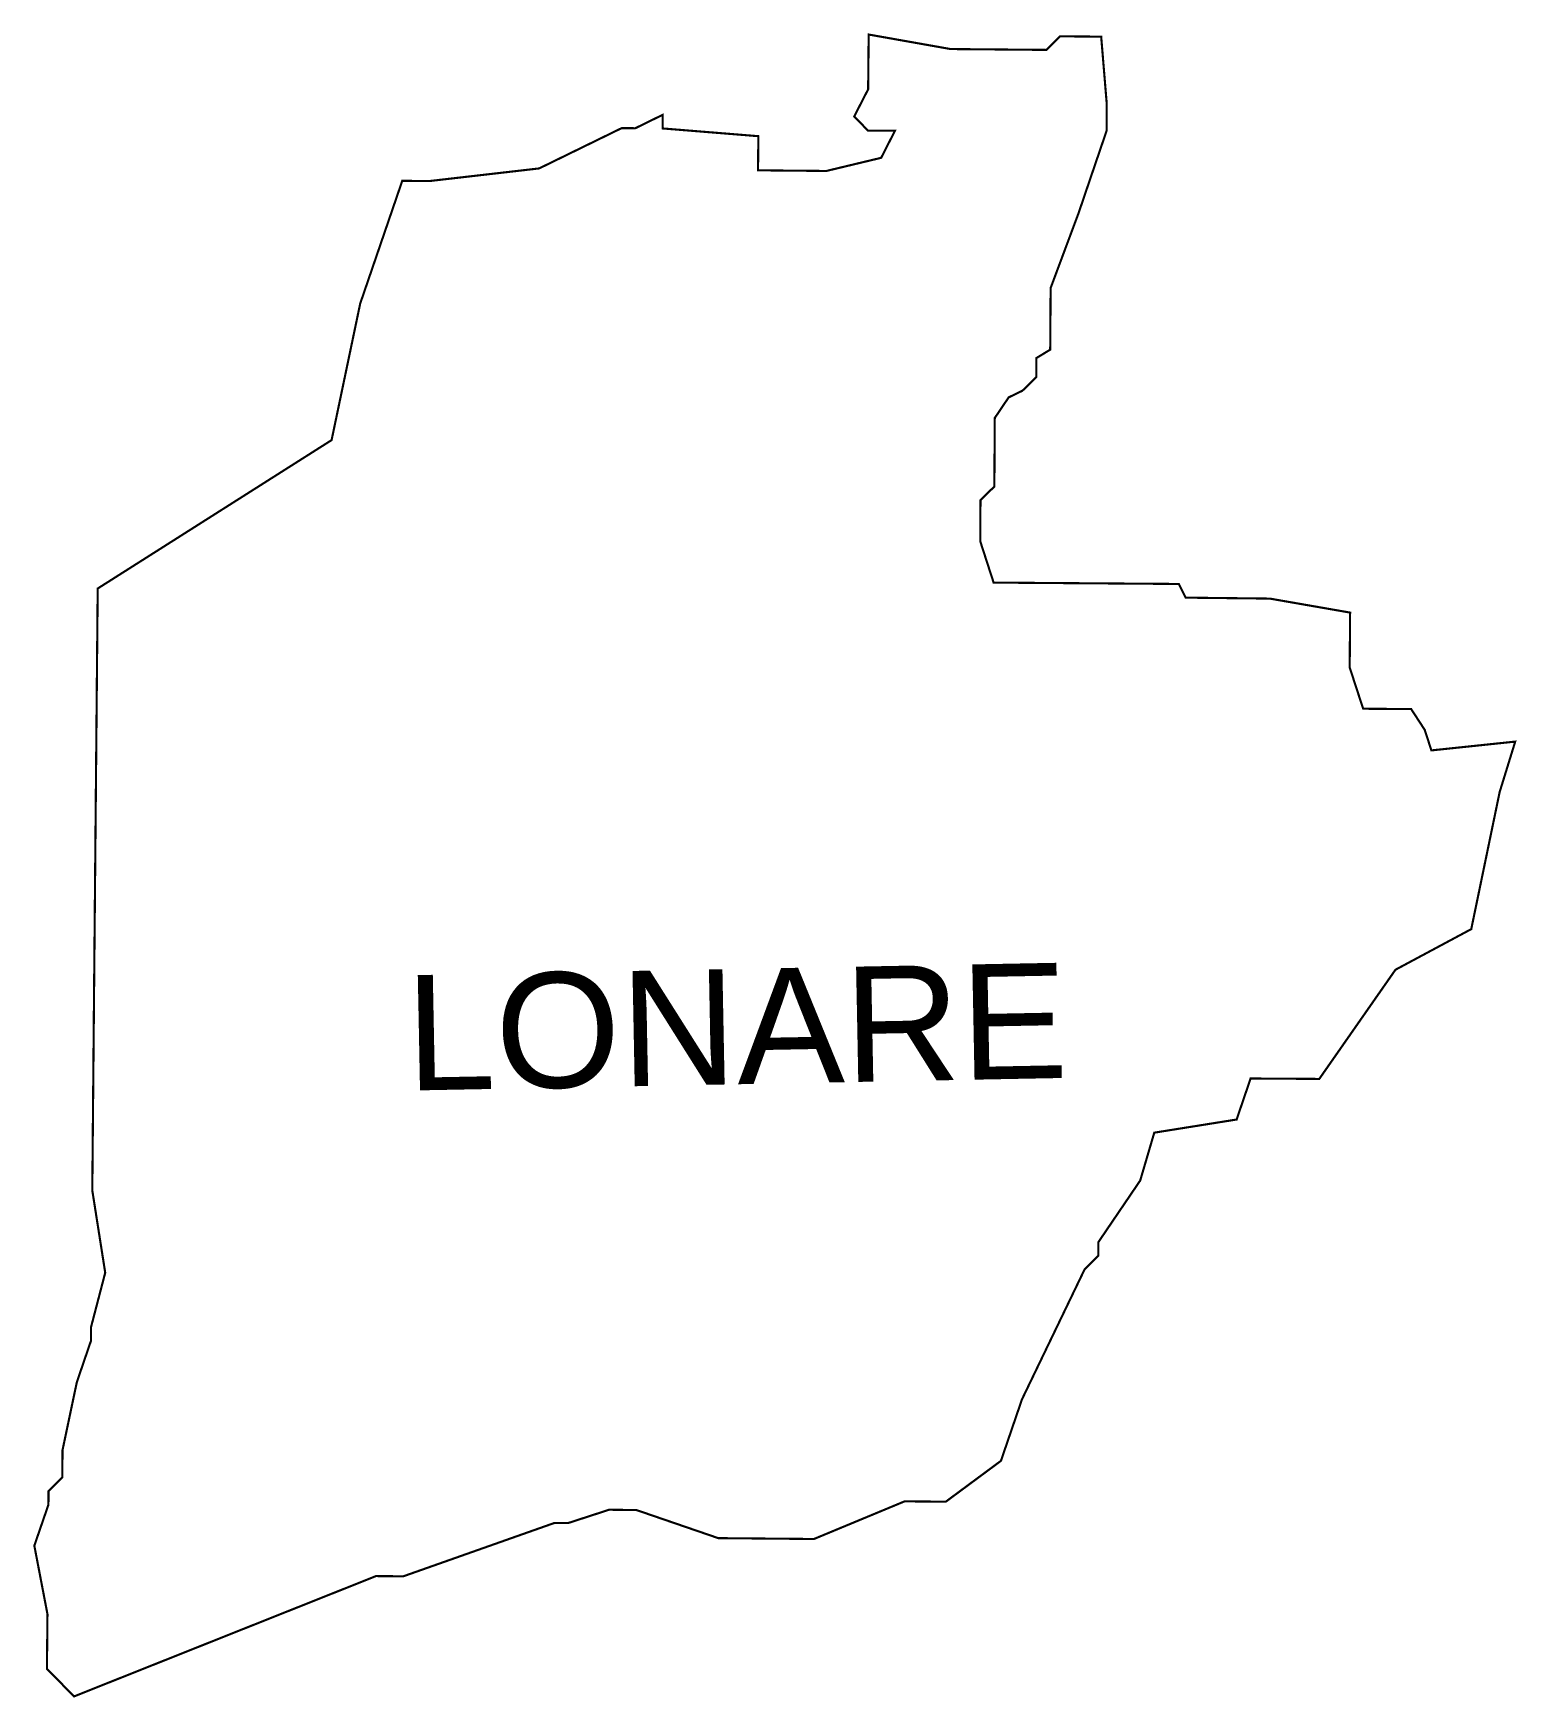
# Model space of a CAD drawing. Header units: metres. Extents: x 274205 to 276641, y 2064476 to 2067504.
# Drawn here: x 275241 to 276641, y 2065933 to 2067504 of the extents above; entities that cross this region are included whole.
import ezdxf

# ---------------------------------------------------------------- set-up
doc = ezdxf.new("R2010")
doc.units = ezdxf.units.M
doc.header["$MEASUREMENT"] = 0
doc.layers.add('VILLAGE NAME', color=250, linetype='Continuous')
doc.styles.get("Standard").update_dxf_attribs({"font": 'simplex.shx'})

msp = doc.modelspace()

# ---------------------------------------------------------------- linework, layer by layer
at = {"color": 6, "const_width": 2, "flags": 128}
msp.add_lwpolyline([(275589.5, 2067364.4), (275615.3, 2067364.2), (275718.7, 2067376.1), (275796.5, 2067414.1), (275809.4, 2067414), (275835.3, 2067426.7), (275835.2, 2067413.8), (275925.5, 2067406.5), (275925.2, 2067374.3), (275989.7, 2067373.7), (276041.4, 2067386.1), (276054.5, 2067411.8), (276029, 2067411.8), (276015.9, 2067425), (276029.1, 2067450.7), (276029.6, 2067502.4), (276106.9, 2067488.7), (276197.2, 2067487.9), (276210.2, 2067500.7), (276249, 2067500.4), (276254.2, 2067437.7), (276254.2, 2067411.8), (276238.6, 2067366.1), (276227.8, 2067334.3), (276201.3, 2067263.3), (276200.9, 2067205.1), (276187.8, 2067197.2), (276187.8, 2067179.3), (276174.7, 2067166.4), (276161.7, 2067160.1), (276148.6, 2067140.7), (276148.2, 2067076), (276135.1, 2067063.2), (276134.9, 2067024.3), (276147.5, 2066985.4), (276322.3, 2066984.1), (276328.7, 2066971.2), (276408.1, 2066970.3), (276483.9, 2066957.1), (276483.5, 2066905.3), (276496.2, 2066866.4), (276541.5, 2066866.1), (276554.3, 2066846.5), (276560.6, 2066827.1), (276639.7, 2066835.4), (276625, 2066787.8), (276598.2, 2066658.5), (276526.7, 2066620.2), (276454.8, 2066517.2), (276390, 2066517.6), (276376.8, 2066478.9), (276299.1, 2066466.5), (276285.8, 2066421.3), (276246.4, 2066363.3), (276246.4, 2066350.4), (276233.4, 2066337.6), (276174.3, 2066215), (276154.4, 2066156.9), (276102.4, 2066118.4), (276063.5, 2066118.7), (275978, 2066083.2), (275887.7, 2066084), (275810.5, 2066110.5), (275784.7, 2066110.8), (275745.9, 2066098.2), (275733, 2066098.3), (275590.5, 2066048), (275564.7, 2066048.2), (275279.8, 2065934.7), (275254.2, 2065960.7), (275254.7, 2066012.3), (275242.3, 2066076.9), (275255.6, 2066115.5), (275255.7, 2066128.4), (275268.7, 2066141.2), (275268.9, 2066167), (275281.3, 2066225.9), (275282.5, 2066231.4), (275295.7, 2066270), (275295.8, 2066283), (275309.2, 2066334.4), (275297, 2066412), (275298.6, 2066591.8), (275302.1, 2066979.8), (275522.8, 2067119.8), (275549.8, 2067248.6), (275589.5, 2067364.4)], dxfattribs=at)

# ---------------------------------------------------------------- texts
at = {"layer": 'VILLAGE NAME', "insert": (275591.7, 2066614.9), "char_height": 108.748, "attachment_point": 1, "rotation": 1.1028}
msp.add_mtext_dynamic_manual_height_columns('{\\fArial|b0|i0|c0|p34;LONARE}', width=726.929, gutter_width=543.7, heights=[0], dxfattribs=at)

doc.saveas('drawing.dxf')
